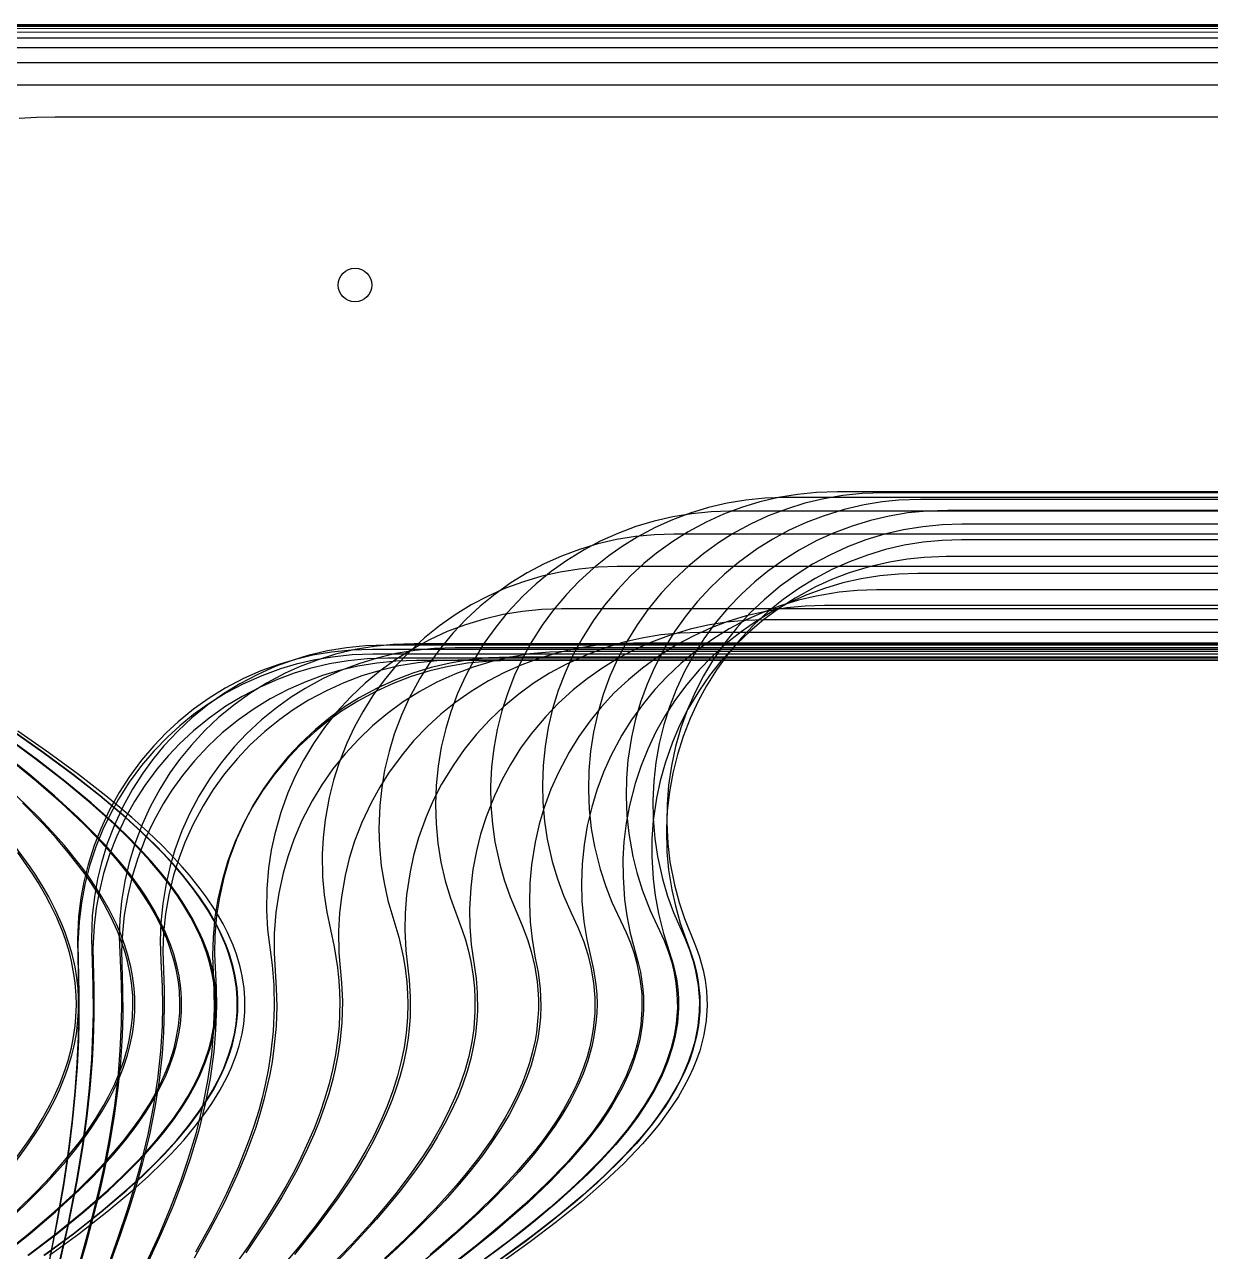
# Model space of a CAD drawing. Header units: millimetres. Extents: x -115 to 2139, y -188 to 1692.
# Drawn here: x 122.5 to 404.8, y 114.4 to 406.4 of the extents above; entities that cross this region are included whole.
import ezdxf

# ---------------------------------------------------------------- set-up
doc = ezdxf.new("R2010")
doc.units = ezdxf.units.MM
doc.layers.add('LABEL', color=7, linetype='Continuous')
doc.layers.add('OUTLINE', color=7, linetype='Continuous')

msp = doc.modelspace()

# ---------------------------------------------------------------- linework, layer by layer
at = {"layer": 'LABEL', "color": 9}
for points in [[(25.13794, 406.39973), (889.53203, 406.39753)], [(25.13794, 406.39973), (889.53203, 406.39753)], [(25.24987, 406.39971), (889.42007, 406.3975)], [(25.24987, 406.39971), (889.42007, 406.3975)], [(25.67179, 406.39915), (889.34009, 406.39157)], [(25.67179, 406.39915), (888.99807, 406.39695)], [(26.61032, 406.39538), (888.05935, 406.39318)], [(26.61032, 406.39538), (888.05935, 406.39318)], [(28.27214, 406.38008), (886.82437, 406.37112)], [(28.27214, 406.38008), (886.82437, 406.37112)], [(30.86388, 406.33421), (884.31711, 406.32387)], [(30.86388, 406.33421), (884.31711, 406.32387)], [(34.5922, 406.22121), (880.71045, 406.20888)], [(34.5922, 406.22121), (880.71045, 406.20888)], [(39.66375, 405.97844), (875.80455, 405.9634)], [(39.66375, 405.97844), (875.80455, 405.9634)], [(46.28518, 405.50699), (869.46397, 405.48683)], [(46.28518, 405.50699), (869.46397, 405.48683)], [(54.66313, 404.6597), (861.94883, 404.61579)], [(54.66313, 404.6597), (861.94883, 404.61579)], [(65.00427, 403.22761), (849.33574, 403.22787)], [(65.00427, 403.22761), (851.94605, 403.17815)], [(77.51524, 400.92451), (836.82477, 400.92478)], [(77.51524, 400.92451), (836.82477, 400.92478)], [(92.40269, 397.37), (821.93732, 397.37027)], [(92.40269, 397.37), (821.93732, 397.37027)], [(109.54604, 392.06779), (804.46674, 392.07095)], [(109.54604, 392.06779), (804.46674, 392.07095)], [(682.08783, 295.18807), (315.98346, 295.19246), (311.00239, 295.02054), (306.46497, 294.56277), (301.96699, 293.81048), (297.52755, 292.76685), (293.1655, 291.43632), (288.89936, 289.82455), (284.74724, 287.93836), (280.50288, 285.65228), (276.85502, 283.37592), (272.94379, 280.55758), (269.91729, 278.08313), (266.75803, 275.16634), (263.60752, 271.86933), (260.51558, 268.17058), (257.83392, 264.48189), (255.20131, 260.28889), (253.04422, 256.27084), (251.15339, 252.12083), (249.53683, 247.8565), (248.20142, 243.49594), (247.15282, 239.05767), (246.39549, 234.56054), (245.93264, 230.02363), (245.76624, 225.46621), (245.87415, 221.29767), (246.27615, 216.75496), (246.92838, 212.50488), (248.12991, 207.16676), (249.36157, 203.0471), (250.79823, 199.13246), (252.61622, 194.98549), (254.21385, 191.57947), (255.62844, 188.02903), (256.59971, 185.01844), (257.33474, 182.06542), (257.96734, 178.33737), (258.25884, 174.74801), (258.23275, 171.06937), (257.87505, 167.36927), (257.48706, 165.0752), (257.05465, 163.09605), (256.38855, 160.66472), (255.54198, 158.12396), (254.58186, 155.67252), (253.46006, 153.17404), (252.17724, 150.64022), (250.80323, 148.19565), (249.26694, 145.70204), (247.60131, 143.21393), (245.62454, 140.4817), (243.897, 138.25143), (239.56326, 133.1246), (234.97917, 128.2321), (230.0034, 123.34778), (224.67526, 118.47015), (219.03622, 113.59783)], [(668.11497, 293.82584), (303.65534, 293.83007), (298.70376, 293.66018), (294.19294, 293.20782), (289.72088, 292.46437), (285.30632, 291.43297), (280.9678, 290.11794), (276.72351, 288.52479), (272.59126, 286.66022), (268.36541, 284.40005), (264.7317, 282.14919), (261.5562, 279.90905), (258.01354, 277.08063), (254.47382, 273.85006), (251.51392, 270.76636), (248.42128, 267.10552), (245.73507, 263.45362), (243.09314, 259.30121), (240.92334, 255.32074), (239.16871, 251.56519), (237.50797, 247.34689), (236.12381, 243.02993), (235.02202, 238.63241), (234.20723, 234.17279), (233.68286, 229.66978), (233.45112, 225.14227), (233.51296, 220.60925), (233.86814, 216.08974), (234.47332, 211.85843), (235.61129, 206.53955), (236.67267, 202.80116), (238.08365, 198.76639), (240.988, 191.92117), (242.21237, 188.63635), (243.09291, 185.76037), (243.95035, 182.13854), (244.51202, 178.58349), (244.70044, 176.70621), (244.82255, 174.34079), (244.81887, 171.9222), (244.72153, 170.0244), (244.33678, 166.50276), (244.01125, 164.56209), (243.36785, 161.67637), (242.68359, 159.23135), (241.85475, 156.74147), (240.92896, 154.3343), (239.84519, 151.84764), (238.67881, 149.44743), (236.92629, 146.21774), (233.96619, 141.44691), (230.41399, 136.45332), (227.30383, 132.51418), (225.23647, 130.06), (220.39506, 124.69635), (216.09251, 120.27284), (213.1646, 117.40071), (208.15675, 112.69072)], [(693.63485, 294.92311), (326.93281, 294.9273), (321.88941, 294.75105), (317.29572, 294.28175), (312.74297, 293.51057), (308.25098, 292.44086), (303.83931, 291.07728), (299.52715, 289.42576), (295.33327, 287.49349), (291.05016, 285.15218), (287.70067, 283.04291), (284.16459, 280.50303), (280.59252, 277.57718), (277.03265, 274.2374), (274.06515, 271.05168), (270.97573, 267.27249), (268.30478, 263.50576), (265.88802, 259.57111), (263.73597, 255.48566), (261.85799, 251.26719), (260.26227, 246.93407), (258.95575, 242.50516), (257.94411, 237.99974), (257.23176, 233.43742), (256.8218, 228.83805), (256.71601, 224.22166), (256.91486, 219.60834), (257.41747, 215.01818), (258.17069, 210.73012), (259.5084, 205.35384), (260.85249, 201.21279), (262.30135, 197.52919), (265.70241, 190.27271), (266.71151, 187.80711), (267.58616, 185.27816), (268.26273, 182.88401), (269.00231, 179.28117), (269.4056, 175.66273), (269.46522, 171.97246), (269.18062, 168.3722), (268.79524, 165.92883), (268.25398, 163.48097), (267.41807, 160.58314), (266.76979, 158.7492), (265.78882, 156.32506), (264.70753, 153.99653), (262.6116, 150.11806), (261.12228, 147.70136), (259.4622, 145.23691), (257.66516, 142.77563), (255.73537, 140.31764), (251.49496, 135.41133), (246.77731, 130.51673), (241.62095, 125.63199), (236.06673, 120.75522), (230.15789, 115.88471), (223.67432, 110.81614)], [(702.21718, 293.34868), (335.76621, 293.34759), (330.59772, 293.15114), (326.66374, 292.75656), (322.37115, 292.06036), (317.6188, 290.97093), (312.58226, 289.41806), (308.52239, 287.85969), (304.33241, 285.93175), (300.61998, 283.93087), (296.92691, 281.63473), (292.44295, 278.39173), (289.10589, 275.60335), (285.76531, 272.42318), (282.64145, 269.0299), (279.98637, 265.75327), (277.31436, 261.99384), (275.02964, 258.2937), (272.45826, 253.39361), (270.71147, 249.41118), (269.13594, 245.07636), (267.94808, 241.0298), (266.98377, 236.78938), (266.13656, 231.32083), (265.77257, 226.98741), (265.6803, 222.77111), (265.87031, 218.16276), (266.33019, 213.83847), (267.29832, 208.39002), (268.24912, 204.55233), (269.54953, 200.40264), (271.46091, 195.49094), (274.743, 188.4049), (275.79979, 185.58496), (276.54538, 183.14038), (277.12841, 180.69872), (277.54765, 178.24883), (277.80903, 175.74864), (277.88924, 172.36391), (277.61484, 168.65926), (277.19828, 166.05059), (276.34853, 162.56045), (275.34163, 159.51228), (274.08892, 156.49552), (272.11242, 152.57905), (270.0592, 149.15501), (267.84788, 145.91729), (265.84261, 143.26084), (262.59422, 139.35543), (259.71521, 136.19954), (255.58743, 132.03278), (252.45882, 129.0915), (247.52339, 124.73512), (244.18816, 121.94866), (238.17908, 117.17284), (228.55682, 110.00945)], [(651.89851, 290.54859), (290.41213, 290.54859), (285.93125, 290.40187), (281.37112, 289.96555), (276.84931, 289.23185), (272.38517, 288.20392), (267.99784, 286.88617), (263.70612, 285.28423), (259.52838, 283.40497), (255.71138, 281.38366), (251.58588, 278.84784), (247.85515, 276.1895), (244.30631, 273.2928), (241.14269, 270.35228), (237.38619, 266.34012), (234.66003, 262.99001), (231.86108, 259.03831), (229.59562, 255.36096), (227.44843, 251.3144), (225.57055, 247.13603), (223.97003, 242.84378), (222.7552, 238.83513), (221.70373, 234.37648), (220.94619, 229.8586), (220.48581, 225.30084), (220.32457, 220.72273), (220.46317, 216.14387), (220.901, 211.58389), (221.63619, 207.06231), (222.6656, 202.59852), (223.90461, 198.46089), (226.70008, 190.8712), (227.45172, 188.52201), (228.09982, 186.16916), (228.73085, 183.37195), (229.30407, 179.90701), (229.60316, 177.03909), (229.72797, 174.63348), (229.71572, 171.44402), (229.42509, 167.46897), (228.9646, 164.27652), (228.23941, 160.79968), (227.30051, 157.37783), (226.04493, 153.70503), (224.95864, 150.99359), (223.29095, 147.35271), (221.5237, 143.95495), (219.27539, 140.08822), (217.23949, 136.90334), (214.07542, 132.37436), (210.86179, 128.16063), (208.38277, 125.10663), (204.66428, 120.77323), (200.3665, 116.05017), (193.07864, 108.53378)], [(708.66338, 290.76461), (342.26961, 290.76903), (337.30182, 290.59803), (332.77639, 290.1427), (328.29008, 289.3944), (323.86185, 288.35629), (319.51039, 287.03276), (315.25409, 285.42939), (311.11091, 283.55295), (306.87488, 281.27856), (303.23338, 279.01371), (299.32791, 276.2094), (296.30497, 273.74708), (293.14835, 270.84435), (289.99917, 267.56293), (286.90687, 263.88127), (284.22312, 260.20916), (281.78354, 256.37049), (279.59844, 252.38148), (277.67704, 248.25897), (276.02745, 244.02036), (274.65665, 239.68356), (273.57043, 235.26689), (272.77336, 230.78899), (272.26882, 226.26877), (272.05894, 221.72533), (272.13476, 217.43764), (272.52544, 212.64553), (273.15642, 208.40385), (274.32924, 203.0743), (275.53717, 198.95958), (276.94993, 195.04809), (279.65952, 188.92631), (280.78306, 186.12467), (281.58434, 183.69403), (282.24831, 181.142), (282.85643, 177.66365), (283.1305, 174.01843), (283.09876, 171.48455), (282.76564, 168.06246), (282.02769, 164.33018), (281.36401, 161.98626), (280.54412, 159.63422), (279.77856, 157.74503), (278.61338, 155.25624), (277.30564, 152.81031), (275.81358, 150.32402), (273.09054, 146.34319), (271.35263, 144.06555), (269.44352, 141.73658), (265.41893, 137.26643), (260.48068, 132.36105), (255.40637, 127.7743), (249.58207, 122.91233), (243.5038, 118.16958), (233.74921, 111.05618)], [(711.83555, 287.47574), (345.58799, 287.48005), (340.91156, 287.32808), (336.28808, 286.87945), (331.70454, 286.12512), (327.18113, 285.0684), (322.73778, 283.71395), (318.39406, 282.06775), (314.16911, 280.13703), (310.08153, 277.93032), (306.14934, 275.45732), (302.38985, 272.72893), (298.52313, 269.49171), (295.17615, 266.27059), (292.05022, 262.83454), (289.1591, 259.1987), (286.51552, 255.3791), (284.13114, 251.39255), (282.18678, 247.61628), (280.32686, 243.35969), (278.7534, 238.98909), (277.47332, 234.52375), (276.49226, 229.98334), (275.81454, 225.38784), (275.44316, 220.75751), (275.3782, 216.37826), (275.62455, 211.474), (276.13987, 207.12469), (277.18333, 201.64994), (278.30394, 197.41599), (279.55651, 193.63617), (282.21367, 187.084), (283.05845, 184.74584), (284.02494, 181.29272), (284.48502, 178.95942), (284.81719, 176.36569), (284.96006, 172.94806), (284.7501, 169.36416), (284.21129, 165.96685), (283.21905, 162.15478), (282.45913, 159.95342), (281.67249, 157.9942), (280.65573, 155.79481), (279.46409, 153.51854), (278.13115, 151.23932), (276.68174, 148.99134), (273.55256, 144.70048), (271.65173, 142.36162), (269.61425, 140.01936), (265.14283, 135.32544), (260.57871, 130.99236), (255.0809, 126.20231), (249.15898, 121.4206), (242.85707, 116.6453), (235.79806, 111.57889)], [(634.639, 285.11015), (277.07046, 285.11438), (272.4755, 284.96766), (267.93188, 284.53452), (263.42615, 283.80615), (258.97748, 282.78566), (254.60478, 281.47738), (250.32665, 279.88688), (246.16129, 278.02092), (242.1264, 275.88744), (238.23914, 273.4955), (234.51606, 270.85529), (230.97297, 267.97803), (227.62495, 264.87596), (224.48624, 261.56227), (221.57018, 258.05104), (218.88918, 254.35722), (216.58955, 250.7198), (213.99015, 245.89989), (212.21413, 241.98009), (210.51961, 237.4626), (209.26857, 233.34508), (208.22401, 228.90199), (207.52423, 224.78771), (207.06379, 220.50903), (206.85561, 215.03681), (206.98964, 210.73552), (207.42358, 206.19198), (208.07878, 202.07036), (209.01338, 197.86968), (211.56602, 189.20631), (212.64158, 184.54701), (213.10221, 181.82508), (213.49659, 178.49011), (213.68222, 175.71037), (213.73577, 173.34636), (213.64977, 170.03289), (213.33073, 166.30351), (212.84045, 162.94072), (212.17884, 159.656), (211.2752, 156.14639), (210.16901, 152.63022), (208.8026, 148.95471), (207.37883, 145.61076), (205.53079, 141.75927), (203.85119, 138.59015), (201.52107, 134.57164), (199.52694, 131.38995), (196.8473, 127.3971), (194.71202, 124.39598), (191.50507, 120.12248), (187.81105, 115.46988), (181.5525, 108.05435)], [(711.89709, 283.73599), (345.50948, 283.74023), (340.92928, 283.59446), (336.40013, 283.16409), (331.90851, 282.44038), (327.4734, 281.42639), (323.11354, 280.12639), (318.84735, 278.54588), (314.69286, 276.69155), (310.66762, 274.57122), (306.78863, 272.19385), (303.0723, 269.56949), (299.53432, 266.70924), (296.18964, 263.62516), (293.05239, 260.33031), (289.89668, 256.53081), (287.23364, 252.84209), (284.81588, 248.98816), (282.82859, 245.33358), (280.90795, 241.20932), (279.25933, 236.96899), (277.88967, 232.63051), (276.80477, 228.21221), (276.00922, 223.73276), (275.50637, 219.21109), (275.30529, 214.92625), (275.4257, 209.469), (275.81556, 205.1972), (276.56923, 200.44729), (277.41342, 196.63981), (278.59135, 192.51516), (281.06113, 185.72213), (281.82286, 183.33722), (282.45177, 180.83243), (282.87299, 178.52672), (283.22716, 175.05354), (283.23492, 171.49158), (282.91094, 168.12636), (282.45544, 165.59037), (281.51387, 162.03508), (280.75337, 159.83327), (279.7763, 157.44401), (278.83592, 155.43748), (277.56534, 153.03837), (275.04168, 148.93987), (271.99601, 144.72491), (268.13871, 140.08924), (263.76358, 135.44137), (258.73693, 130.63504), (253.58145, 126.11627), (247.72699, 121.34901), (241.63691, 116.69006), (231.91168, 109.70141)], [(708.39274, 279.76906), (341.86504, 279.76796), (336.65801, 279.56856), (332.69496, 279.16808), (328.37117, 278.46149), (323.58519, 277.35586), (318.76419, 275.8708), (314.79562, 274.35332), (310.80894, 272.5365), (305.91107, 269.87331), (302.21893, 267.51481), (298.47437, 264.76344), (295.21717, 262.03527), (292.04041, 259.01821), (288.2781, 254.904), (285.55636, 251.47084), (283.12953, 247.98332), (280.40389, 243.42643), (278.41539, 239.52255), (276.72672, 235.62374), (274.95677, 230.61757), (273.78016, 226.39738), (272.89645, 222.2415), (272.15221, 216.98408), (271.83403, 212.6145), (271.79023, 208.36592), (272.10113, 203.06519), (272.59222, 199.11235), (273.3976, 194.80586), (274.61249, 190.04645), (276.90991, 182.76099), (277.66415, 179.233), (277.97347, 176.91546), (278.13812, 174.5761), (278.15187, 172.24383), (277.89684, 168.79441), (277.30963, 165.31691), (276.68385, 162.81209), (275.56142, 159.41638), (274.08164, 155.92008), (272.47128, 152.76501), (270.82533, 149.96658), (268.53609, 146.53139), (266.0176, 143.17192), (263.16816, 139.73853), (259.60607, 135.8368), (256.70519, 132.89924), (252.49877, 128.92399), (249.23645, 126.02282), (244.16744, 121.75921), (240.8763, 119.11956), (235.27937, 114.81212), (225.343, 107.58625)], [(616.48697, 277.37262), (263.5731, 277.37371), (259.00873, 277.22894), (254.49511, 276.80154), (250.01864, 276.08281), (245.59809, 275.07576), (241.25201, 273.78462), (236.99865, 272.21481), (232.85585, 270.37291), (228.841, 268.26665), (224.97093, 265.90487), (221.2619, 263.29749), (217.72946, 260.45543), (214.1116, 257.11816), (210.99424, 253.82613), (208.09656, 250.33918), (205.43072, 246.67193), (203.0079, 242.83978), (201.01398, 239.20524), (199.18971, 235.33934), (197.29392, 230.51778), (196.03954, 226.56655), (194.99631, 222.42109), (194.0341, 217.06717), (193.56861, 212.81788), (193.377, 208.93616), (193.46699, 203.49721), (193.83101, 199.23802), (194.43463, 195.13664), (196.20283, 186.90889), (196.99848, 181.95094), (197.32373, 178.7895), (197.48572, 176.15394), (197.54551, 173.84507), (197.50359, 170.70404), (197.35901, 168.06712), (197.01575, 164.5874), (196.5113, 161.17218), (195.81393, 157.62381), (195.00269, 154.3013), (193.93885, 150.64858), (192.85989, 147.44483), (191.41953, 143.66776), (190.11573, 140.59355), (188.29714, 136.68633), (186.81021, 133.74063), (184.70988, 129.86244), (182.99153, 126.8821), (180.45831, 122.73297), (175.70901, 115.52855), (170.7743, 108.58347)], [(702.29048, 275.74268), (335.13608, 275.74694), (330.60087, 275.60402), (326.11586, 275.18206), (321.66728, 274.47245), (317.27356, 273.47814), (312.95291, 272.20323), (308.72322, 270.65302), (304.60202, 268.83392), (300.60638, 266.75346), (296.75286, 264.42028), (293.05741, 261.84403), (289.53535, 259.03538), (286.20126, 256.00598), (283.06897, 252.76836), (280.15143, 249.33595), (277.46076, 245.72297), (275.00808, 241.94437), (272.80356, 238.01583), (270.85633, 233.9536), (269.17446, 229.77451), (267.84086, 225.74193), (266.49785, 220.50651), (265.7256, 216.32992), (265.1881, 211.85728), (264.94939, 207.74515), (264.95997, 203.49778), (265.34214, 198.10638), (265.86651, 194.28055), (266.69208, 190.11417), (268.59006, 183.08671), (269.11055, 180.80632), (269.62948, 177.46199), (269.81756, 175.14811), (269.83576, 171.71818), (269.54316, 168.22768), (268.93965, 164.77705), (268.32721, 162.34054), (267.46823, 159.62675), (266.78699, 157.82315), (265.82336, 155.56675), (264.7533, 153.35112), (263.51646, 151.05344), (262.20465, 148.84165), (259.66108, 145.01326), (256.10365, 140.34289), (252.08155, 135.68371), (247.62578, 131.03471), (242.29992, 125.96511), (237.66194, 121.86084), (234.43701, 119.13728), (228.88449, 114.64529), (222.75613, 109.91468)], [(692.78921, 271.81533), (325.27813, 271.81963), (320.66797, 271.67194), (316.36949, 271.26584), (310.94856, 270.37097), (306.74761, 269.37402), (302.36915, 268.03262), (298.45026, 266.55789), (294.27372, 264.67992), (290.22893, 262.53286), (286.5532, 260.26771), (282.08689, 257.06781), (278.75993, 254.31586), (275.42609, 251.17648), (272.5634, 248.12074), (269.81069, 244.79441), (266.96966, 240.87497), (264.6746, 237.21784), (262.08385, 232.37271), (260.31689, 228.4332), (258.71508, 224.14316), (257.49886, 220.1365), (256.44565, 215.67994), (255.68611, 211.16404), (255.22352, 206.60814), (255.05984, 202.03174), (255.18299, 197.71587), (255.63075, 192.89581), (256.3161, 188.63293), (257.93434, 181.47899), (258.50203, 177.87837), (258.69815, 175.60759), (258.76863, 173.33127), (258.71245, 171.04954), (258.52885, 168.7628), (258.05108, 165.52306), (257.54304, 163.16286), (256.55827, 159.7097), (255.4649, 156.68583), (254.29188, 153.95829), (252.52733, 150.43675), (250.58047, 147.07084), (248.63761, 144.07168), (245.98204, 140.37599), (243.57964, 137.32201), (240.23797, 133.4125), (237.47342, 130.40195), (233.63535, 126.48027), (230.72236, 123.66181), (226.179, 119.47967), (221.0198, 114.97817), (212.40205, 107.87985)], [(599.28364, 267.29528), (250.29587, 267.29635), (245.62404, 267.14468), (241.00505, 266.69693), (236.42589, 265.94407), (231.90669, 264.88941), (227.46731, 263.53758), (223.12727, 261.89454), (218.90565, 259.9675), (214.82102, 257.76494), (210.89133, 255.29653), (207.13385, 252.57314), (203.5651, 249.60673), (200.20078, 246.41034), (196.79693, 242.69619), (193.90544, 239.06647), (191.26084, 235.25313), (188.87476, 231.27291), (186.92825, 227.50244), (185.16707, 223.49712), (183.48815, 218.88774), (182.04751, 213.78426), (181.21751, 209.89376), (180.568, 205.56681), (180.15624, 200.6785), (180.09405, 195.64091), (180.35756, 191.00776), (181.43123, 182.50872), (181.81987, 177.76356), (181.93838, 172.3417), (181.69953, 166.78607), (181.08501, 161.13453), (180.49676, 157.51091), (179.87906, 154.43186), (179.05669, 150.96229), (178.23751, 147.95185), (177.06875, 144.1622), (176.00102, 141.05453), (173.45344, 134.53003), (170.59094, 128.15248), (167.19028, 121.37706), (163.23021, 114.18495)], [(680.61242, 268.1012), (312.91073, 268.1055), (308.28104, 267.95656), (303.9645, 267.54701), (298.52122, 266.64457), (294.30346, 265.63922), (289.90815, 264.2866), (285.9749, 262.7996), (281.78405, 260.90616), (277.72658, 258.7416), (274.04061, 256.4582), (269.56387, 253.23293), (266.23092, 250.45953), (262.89307, 247.29613), (259.77016, 243.92035), (257.11435, 240.66026), (254.4397, 236.91932), (252.15068, 233.23684), (249.57126, 228.35931), (247.81612, 224.3945), (246.22972, 220.07806), (245.03014, 216.04785), (244.05195, 211.8237), (243.18456, 206.37473), (242.80279, 202.05565), (242.70023, 197.1954), (242.88781, 192.86353), (243.32856, 188.68175), (244.08731, 184.17926), (244.74106, 180.84038), (245.24042, 176.90368), (245.3877, 172.83529), (245.28836, 170.13263), (245.07945, 167.89033), (244.65545, 165.0689), (243.91581, 161.6683), (243.06389, 158.69381), (242.12561, 156.00066), (240.82389, 152.82658), (239.62182, 150.2661), (237.82617, 146.87819), (235.90913, 143.65939), (233.67142, 140.26282), (231.50071, 137.23825), (228.49609, 133.38061), (225.98802, 130.381), (222.55285, 126.52334), (219.90676, 123.70815), (215.592, 119.34619), (211.11996, 115.05961), (203.43354, 108.09412)], [(666.12691, 264.70258), (298.65191, 264.70365), (294.09735, 264.55951), (289.59336, 264.13395), (285.12627, 263.41829), (280.96577, 262.47762), (275.76586, 260.92066), (271.77302, 259.42006), (267.6477, 257.56297), (263.98787, 255.63489), (260.12335, 253.28275), (256.41887, 250.68585), (253.08851, 248.02065), (249.55118, 244.80219), (246.59227, 241.72981), (243.10368, 237.57134), (240.59255, 234.12332), (238.16667, 230.30466), (236.16869, 226.68252), (234.33897, 222.82938), (232.35199, 217.77813), (231.06619, 213.71103), (230.06093, 209.69839), (229.23501, 205.25037), (228.724, 201.01557), (228.44525, 195.85337), (228.49956, 191.71708), (228.81433, 187.4632), (229.97589, 179.37467), (230.27492, 175.99696), (230.32495, 171.53692), (230.20204, 169.30101), (229.84542, 166.0362), (229.33108, 163.01689), (228.71996, 160.32345), (227.83651, 157.19569), (226.72389, 153.94862), (225.69431, 151.35665), (224.21045, 148.06555), (222.57278, 144.8464), (220.81924, 141.73225), (219.33638, 139.30046), (216.87906, 135.57152), (214.84663, 132.70958), (211.89502, 128.82168), (209.70527, 126.102), (206.29485, 122.08181), (199.88526, 115.05728), (193.39946, 108.43575)], [(650.41323, 261.70001), (283.25904, 261.70107), (278.59542, 261.54993), (273.98449, 261.10375), (269.41317, 260.35353), (265.15816, 259.36761), (260.46922, 257.95541), (256.38161, 256.41639), (251.33024, 254.09788), (247.49827, 252.00191), (243.58707, 249.5195), (240.1617, 247.02776), (236.59562, 244.07092), (233.23296, 240.88466), (230.08843, 237.48293), (227.17583, 233.88063), (224.65618, 230.31293), (221.77626, 225.55921), (219.78075, 221.67398), (218.08343, 217.79312), (216.30009, 212.80896), (215.11035, 208.60638), (214.26395, 204.72659), (213.44717, 199.2289), (213.10998, 194.8742), (213.04568, 190.90367), (213.26962, 186.01181), (214.06928, 179.05689), (214.33491, 174.99451), (214.28571, 170.19203), (214.08015, 167.45236), (213.8184, 165.22372), (213.40867, 162.63765), (212.69377, 159.2136), (211.83209, 155.95424), (210.88952, 152.96579), (209.99753, 150.48312), (208.59586, 147.02839), (207.18975, 143.94416), (205.47929, 140.54866), (203.74747, 137.40148), (201.502, 133.64208), (199.71447, 130.84974), (197.16125, 127.09631), (192.11946, 120.27992), (186.74074, 113.60815)], [(560.37299, 257.67218), (205.29236, 257.67325), (200.3527, 257.50418), (195.59689, 257.01653), (191.13827, 256.26022), (186.98661, 255.28764), (183.27145, 254.18001), (178.78089, 252.53973), (174.6465, 250.70674), (170.3023, 248.41903), (166.45174, 246.04707), (162.7624, 243.43137), (159.05657, 240.41105), (156.20496, 237.78472), (153.24622, 234.71421), (150.31636, 231.26933), (147.46542, 227.43166), (145.01796, 223.62863), (142.645, 219.33041), (140.63221, 214.99402), (139.08523, 211.02048), (137.64817, 206.46083), (136.62627, 202.32104), (135.92316, 198.50857), (135.36773, 194.0205), (135.08547, 188.6017), (135.38008, 176.62903), (135.38416, 170.0687), (135.28153, 165.5153), (134.99377, 159.13792), (134.51266, 152.41348), (133.8758, 145.86874), (133.08218, 139.32786), (131.80016, 130.61225), (129.90294, 119.82365), (127.7054, 108.91476)], [(561.66274, 258.67451), (208.62675, 258.67557), (203.65184, 258.50408), (199.11997, 258.04745), (194.6274, 257.297), (189.94271, 256.18483), (186.20576, 255.05343), (182.17761, 253.56451), (178.01251, 251.72157), (173.74817, 249.48578), (169.86622, 247.10319), (166.14745, 244.47314), (162.31323, 241.35065), (158.98462, 238.24151), (155.69592, 234.72474), (152.96847, 231.40753), (150.67424, 228.2482), (148.22252, 224.40976), (145.90531, 220.18912), (143.83621, 215.69801), (142.21529, 211.44137), (140.80956, 206.83624), (139.89903, 203.03943), (139.15002, 198.81074), (138.63744, 194.28505), (138.41243, 188.82479), (138.77812, 177.67581), (138.81592, 171.20163), (138.71435, 166.35011), (138.42239, 160.12814), (137.89296, 153.26968), (137.16928, 146.51598), (136.28345, 139.95814), (134.87077, 131.36372), (132.70982, 120.41886), (130.22433, 109.48009)], [(566.30115, 259.01722), (215.28399, 259.01829), (210.2833, 258.84501), (205.72816, 258.38363), (201.21293, 257.62541), (196.50529, 256.50177), (192.13283, 255.14458), (188.09858, 253.60848), (184.52169, 251.99312), (180.24088, 249.73499), (176.34564, 247.32889), (172.61605, 244.67327), (168.7731, 241.52092), (165.43944, 238.38262), (162.14873, 234.83357), (159.42244, 231.48662), (157.13188, 228.29965), (154.68755, 224.42852), (152.38189, 220.17312), (150.47905, 216.00882), (148.72631, 211.35764), (147.40766, 206.97319), (146.37848, 202.51191), (145.61316, 197.73292), (145.20494, 193.43546), (145.06581, 189.25139), (145.50278, 178.09944), (145.57219, 173.71068), (145.51496, 168.74364), (145.21792, 162.16427), (144.68576, 155.70966), (143.88972, 149.01952), (142.57517, 140.72158), (141.21127, 133.75625), (140.20443, 129.20782), (138.60824, 122.65926), (136.89288, 116.23118), (135.01292, 109.66408)], [(573.97833, 258.05457), (225.02154, 258.05564), (220.00783, 257.88146), (215.44094, 257.41768), (210.91427, 256.65552), (206.4473, 255.59828), (202.05924, 254.25049), (197.76897, 252.61796), (193.59494, 250.7077), (189.33022, 248.39278), (185.99355, 246.30698), (182.46907, 243.79501), (178.9063, 240.90081), (175.35269, 237.59648), (172.38739, 234.44386), (169.2966, 230.70304), (166.62036, 226.97352), (163.99853, 222.73553), (161.85597, 218.67585), (159.98413, 214.48445), (158.31153, 209.92933), (157.18431, 206.15929), (156.1976, 201.94521), (155.39699, 197.15922), (154.9495, 192.5907), (154.8058, 188.26504), (154.95095, 183.44742), (155.26556, 177.4421), (155.33254, 173.06553), (155.23023, 167.95517), (154.86277, 161.94995), (154.15848, 155.37306), (153.1481, 148.79257), (151.84566, 142.20921), (150.19508, 135.33708), (148.47149, 129.13718), (146.95609, 124.20548), (144.83156, 117.83203), (142.4801, 111.28427)], [(617.77134, 257.20197), (252.12051, 257.20301), (247.44114, 257.05085), (242.81475, 256.60165), (238.22839, 255.84636), (233.70227, 254.78832), (229.25637, 253.43219), (224.91028, 251.78394), (220.68318, 249.85086), (216.59371, 247.64147), (212.65991, 245.1655), (208.89912, 242.43389), (205.32795, 239.45868), (201.96213, 236.25299), (198.81651, 232.83096), (195.90497, 229.20769), (193.24034, 225.39915), (190.96746, 221.6521), (188.52753, 216.93419), (186.6006, 212.41425), (185.14768, 208.2796), (184.05947, 204.4466), (183.01367, 199.64564), (182.33967, 195.04663), (181.95529, 190.01517), (181.92285, 185.36715), (182.43872, 177.01401), (182.52363, 172.64912), (182.36575, 168.01758), (181.87796, 162.76366), (181.41255, 159.50413), (180.87171, 156.48147), (179.49394, 150.49198), (178.67919, 147.57375), (177.52839, 143.90878), (175.18234, 137.4896), (173.04932, 132.41507), (169.98961, 125.91767), (166.65337, 119.51669), (162.85554, 112.79789)], [(634.03825, 259.17591), (267.47491, 259.17696), (262.90617, 259.03192), (258.38827, 258.60371), (253.90762, 257.8836), (249.48305, 256.87464), (245.13318, 255.58106), (240.87627, 254.0083), (236.73025, 252.16297), (232.93984, 250.17779), (228.83999, 247.68677), (225.12894, 245.0747), (221.59496, 242.22763), (218.44059, 239.3366), (215.11688, 235.87729), (212.36292, 232.60255), (209.15311, 228.20436), (207.07183, 224.91776), (205.00293, 221.17239), (202.80194, 216.47681), (201.08603, 211.9969), (199.81231, 207.91207), (198.82056, 203.8828), (197.92248, 198.77533), (197.49327, 194.9089), (197.27637, 190.6356), (197.35744, 185.4504), (197.9765, 178.34286), (198.16393, 173.95577), (198.02588, 168.77103), (197.56669, 164.08134), (197.10117, 161.0442), (196.46581, 157.82589), (195.88187, 155.36367), (194.9247, 151.91521), (193.9366, 148.84255), (192.63801, 145.28256), (191.437, 142.32728), (189.88221, 138.83969), (187.30011, 133.63899), (183.72871, 127.25377), (179.64847, 120.6978), (175.15985, 114.07511)], [(562.58069, 256.51112), (205.41097, 256.5122), (200.48241, 256.34389), (195.73719, 255.85843), (191.28831, 255.1055), (187.14549, 254.13725), (183.43796, 253.03453), (178.95622, 251.40148), (174.48154, 249.40785), (170.4925, 247.29865), (166.43428, 244.79192), (162.7594, 242.17378), (159.45385, 239.49539), (156.59865, 236.88587), (153.27812, 233.46141), (150.36069, 230.01906), (147.45173, 226.07758), (144.8934, 222.05169), (143.01943, 218.66791), (141.18322, 214.83009), (139.4915, 210.6471), (137.99728, 206.11717), (136.87362, 201.74699), (136.03389, 197.31348), (135.4816, 192.83508), (135.20822, 187.68599), (135.45895, 175.73826), (135.43894, 169.20002), (135.32011, 164.66195), (135.0106, 158.30605), (134.50806, 151.60494), (133.852, 145.08252), (133.04107, 138.5639), (131.75933, 130.00173), (130.21529, 121.19764), (128.05667, 110.35468)], [(568.20953, 255.5548), (208.97774, 255.55585), (204.03675, 255.38669), (199.53549, 254.93625), (195.07274, 254.19598), (190.41826, 253.0988), (186.70457, 251.98257), (182.70034, 250.51349), (178.55846, 248.69489), (174.31593, 246.48833), (170.45159, 244.13651), (166.43789, 241.3065), (162.7316, 238.28467), (159.42143, 235.20162), (156.74528, 232.39526), (153.99104, 229.13854), (151.14029, 225.29911), (148.6932, 221.49438), (146.49701, 217.53952), (144.4074, 213.09517), (142.76275, 208.88099), (141.32686, 204.31961), (140.25555, 199.92475), (139.56191, 196.10948), (139.05051, 191.87503), (138.77041, 186.45465), (138.98951, 177.09351), (139.00921, 170.57313), (138.84599, 164.51609), (138.59559, 159.74623), (138.06856, 153.0747), (137.36477, 146.5712), (136.483, 140.07192), (135.05238, 131.41228), (132.92978, 120.70842), (130.45792, 109.8672)], [(576.99989, 255.04425), (215.83148, 255.04536), (210.86493, 254.87444), (206.3406, 254.41934), (201.85537, 253.6714), (197.17811, 252.56293), (193.44689, 251.43527), (189.42462, 249.95126), (185.26523, 248.11432), (181.00625, 245.88575), (177.12862, 243.51075), (173.41339, 240.88897), (169.58203, 237.77613), (166.2551, 234.67641), (162.96709, 231.17007), (160.08309, 227.65476), (157.57584, 224.17702), (155.48988, 220.88424), (153.169, 216.67485), (151.24691, 212.5539), (149.46797, 207.94906), (148.1203, 203.6062), (147.05749, 199.18499), (146.2516, 194.44622), (145.80311, 190.18244), (145.62124, 186.02865), (145.86129, 176.64602), (145.87798, 170.71105), (145.73483, 165.79786), (145.33874, 159.41822), (144.72947, 153.20788), (143.86107, 146.6874), (142.73373, 139.96796), (141.37569, 133.20054), (140.40292, 128.88246), (138.80335, 122.40846), (137.08761, 116.05362), (135.20963, 109.56121)], [(588.56701, 255.11867), (225.64313, 255.11978), (220.65488, 254.94737), (216.11097, 254.48828), (211.60668, 253.73382), (207.16118, 252.6872), (202.7934, 251.35289), (198.52194, 249.73655), (194.36499, 247.84508), (190.11614, 245.55266), (186.46486, 243.27008), (183.27613, 240.99878), (179.7215, 238.1316), (176.17346, 234.85757), (173.21023, 231.73325), (170.11852, 228.02526), (167.43802, 224.32758), (165.00438, 220.46296), (162.6538, 216.09748), (160.67035, 211.69591), (159.28275, 208.03512), (158.00164, 203.92406), (156.86268, 199.2325), (156.08822, 194.7316), (155.60895, 190.18978), (155.43232, 185.88735), (155.71976, 176.6278), (155.76212, 172.44849), (155.59536, 166.50447), (155.24583, 161.44419), (154.54215, 155.0988), (153.52401, 148.59875), (152.21982, 142.10111), (150.61755, 135.49049), (148.93404, 129.46274), (147.42314, 124.56493), (145.30818, 118.24787), (142.92106, 111.63752)], [(602.37358, 255.83734), (237.93782, 255.83845), (232.9144, 255.66359), (228.33875, 255.19801), (223.80355, 254.43291), (219.3284, 253.37159), (214.93261, 252.01865), (210.63518, 250.37992), (206.45465, 248.46248), (202.1839, 246.13894), (198.84303, 244.04548), (195.31474, 241.5244), (191.7489, 238.61986), (188.19322, 235.30396), (185.22718, 232.14052), (182.1368, 228.38717), (179.46225, 224.64549), (177.03923, 220.73623), (174.99723, 216.91066), (172.98847, 212.48313), (171.25353, 207.80116), (169.95454, 203.38913), (168.90258, 198.64239), (168.23864, 194.35708), (167.81793, 189.51342), (167.72141, 185.17805), (168.09476, 177.08827), (168.16601, 172.73576), (167.99151, 167.14101), (167.5559, 161.87654), (166.69232, 155.56419), (165.52064, 149.49495), (163.89813, 142.94684), (161.92527, 136.3965), (160.26908, 131.58529), (157.78514, 125.10215), (155.06315, 118.66753), (152.02768, 112.02622)], [(123.28131, 113.46306), (129.99164, 118.58265), (136.38117, 123.76523), (142.25284, 128.89824), (145.81799, 132.25055), (149.15806, 135.60703), (150.95224, 137.51753), (153.76785, 140.70763), (155.38605, 142.67223), (157.93655, 146.02315), (160.09797, 149.19515), (161.38038, 151.27699), (163.03563, 154.28041), (164.08374, 156.44592), (165.35786, 159.51422), (166.4279, 162.75504), (167.01549, 165.05553), (167.56239, 168.03364), (167.8058, 170.20493), (167.92886, 172.96593), (167.86678, 175.33352), (167.57386, 178.28522), (167.20686, 180.4406), (166.49159, 183.42393), (165.83874, 185.53191), (164.69101, 188.56748), (163.77643, 190.616), (162.08981, 193.88832), (160.20399, 197.03916), (158.90706, 198.99787), (156.58045, 202.20188), (155.01766, 204.1848), (152.32595, 207.35839), (150.58209, 209.28368), (147.35367, 212.6357), (143.82644, 216.04774), (138.16742, 221.11664), (131.92234, 226.28814), (125.37746, 231.36726), (116.05502, 238.18242)], [(123.47466, 113.46309), (130.19551, 118.58269), (136.59498, 123.7652), (142.47585, 128.89821), (146.04665, 132.25058), (149.392, 135.6071), (151.18886, 137.51747), (154.00899, 140.70768), (155.62966, 142.6722), (158.18419, 146.02315), (160.34897, 149.19512), (161.63346, 151.27706), (163.2912, 154.28028), (164.3411, 156.4461), (165.61709, 159.51411), (166.68874, 162.75469), (167.27745, 165.05593), (167.82508, 168.03344), (168.06895, 170.20544), (168.19388, 173.15448), (168.12995, 175.33403), (167.83662, 178.28501), (167.46894, 180.44103), (166.75268, 183.42377), (166.09866, 185.5322), (164.94928, 188.56738), (164.03314, 190.61616), (162.34393, 193.88836), (160.45521, 197.03913), (159.15622, 198.99787), (156.82594, 202.2019), (155.26075, 204.18476), (152.56474, 207.35845), (150.81825, 209.28362), (147.58474, 212.63567), (144.05199, 216.0477), (138.38403, 221.11667), (132.12922, 226.28811), (125.574, 231.3673), (116.23689, 238.18249)], [(127.13086, 113.46374), (134.05075, 118.58343), (140.63803, 123.76467), (146.73725, 128.93706), (150.44445, 132.32059), (153.81583, 135.6084), (155.66347, 137.51628), (158.72086, 140.88237), (161.46017, 144.18662), (163.93549, 147.49892), (165.3328, 149.5555), (167.25936, 152.70278), (168.98017, 155.97163), (169.91599, 158.02759), (171.07973, 161.05313), (171.79219, 163.34263), (172.46367, 166.14222), (172.85757, 168.50002), (173.1289, 171.4423), (173.14129, 174.66554), (172.96116, 177.04787), (172.51667, 179.99357), (172.0348, 182.14672), (171.15266, 185.13543), (170.38375, 187.23187), (169.05196, 190.28094), (168.02264, 192.31279), (166.13131, 195.59167), (164.03438, 198.76055), (162.62449, 200.70143), (160.07585, 203.92221), (158.4016, 205.8827), (155.47987, 209.07715), (153.62579, 210.9832), (150.23956, 214.27221), (146.51872, 217.65605), (140.40127, 222.82802), (133.94486, 227.89716), (126.9832, 233.04259), (119.67596, 238.18384)], [(127.22985, 113.46376), (134.15512, 118.58345), (140.74749, 123.76466), (146.85144, 128.93703), (150.56154, 132.32057), (153.9356, 135.60844), (155.78461, 137.51624), (158.8444, 140.88236), (161.58586, 144.18663), (164.0631, 147.49892), (165.46151, 149.55551), (167.38955, 152.70276), (169.11167, 155.97156), (170.04827, 158.02764), (171.21285, 161.05298), (171.92597, 163.34281), (172.59788, 166.142), (172.99216, 168.50026), (173.26366, 171.44219), (173.27607, 174.66528), (173.09577, 177.04812), (172.65097, 179.99347), (172.16867, 182.14691), (171.28591, 185.13536), (170.51633, 187.23199), (169.18357, 190.2809), (168.15341, 192.31285), (166.26063, 195.59168), (164.16207, 198.76055), (162.75109, 200.70142), (160.20044, 203.92223), (158.52494, 205.88267), (155.60087, 209.07719), (153.74541, 210.98317), (150.3565, 214.27222), (146.63274, 217.65608), (140.51054, 222.82803), (134.04906, 227.89721), (127.08199, 233.04263), (119.76907, 238.18387)], [(128.46789, 113.46398), (135.46056, 118.5837), (142.1165, 123.76448), (148.27954, 128.93657), (152.02604, 132.32037), (155.43359, 135.60889), (157.29973, 137.51582), (160.38956, 140.88222), (163.1579, 144.18673), (165.65916, 147.49893), (167.07128, 149.55569), (169.01784, 152.70256), (170.75634, 155.97058), (171.70278, 158.02823), (172.87778, 161.05112), (173.59911, 163.34508), (174.27636, 166.13926), (174.67544, 168.5033), (174.9491, 171.44079), (174.96184, 174.66199), (174.7793, 177.05125), (174.33076, 179.99227), (173.84291, 182.14935), (172.95248, 185.13452), (172.17453, 187.23351), (170.82964, 190.28044), (169.78886, 192.31354), (167.87798, 195.59179), (165.75909, 198.76053), (164.33443, 200.70135), (161.75868, 203.92252), (160.06744, 205.8823), (157.1142, 209.07761), (155.24155, 210.98271), (151.819, 214.27242), (148.0587, 217.65654), (141.87725, 222.82821), (135.35223, 227.89789), (128.3175, 233.04319), (120.93356, 238.18432)], [(117.09934, 113.46194), (123.47315, 118.58139), (129.5449, 123.76612), (135.12217, 128.89917), (138.50669, 132.2496), (141.67839, 135.60501), (146.0578, 140.70624), (147.59668, 142.67313), (150.01859, 146.02306), (152.07257, 149.19653), (153.28843, 151.27441), (154.86433, 154.28485), (155.85511, 156.4398), (157.0693, 159.51779), (158.08757, 162.76642), (158.63982, 165.04237), (159.163, 168.04003), (159.46237, 171.27498), (159.51122, 173.43066), (159.37637, 176.40401), (159.13655, 178.55211), (158.59808, 181.55115), (158.07947, 183.66673), (157.12886, 186.71089), (156.35052, 188.77738), (154.97992, 191.87606), (153.96443, 193.88701), (152.17151, 197.04072), (150.94064, 198.99768), (148.73088, 202.2014), (147.24524, 204.18588), (144.69065, 207.35679), (143.0312, 209.28557), (139.96543, 212.63662), (136.61494, 216.04869), (131.2416, 221.11574), (125.30763, 226.28896), (119.09324, 231.36614)], [(117.378, 113.46199), (123.76698, 118.58145), (129.85306, 123.76608), (135.48653, 128.94056), (138.90721, 132.32206), (142.01553, 135.60509), (143.72709, 137.51926), (146.54814, 140.88329), (149.07624, 144.18607), (151.36255, 147.49957), (152.65092, 149.55322), (154.43218, 152.70477), (156.02387, 155.98028), (156.8821, 158.02256), (157.96352, 161.06854), (158.61174, 163.32419), (159.24058, 166.16415), (159.59726, 168.47592), (159.8513, 171.45332), (159.86121, 174.69143), (159.69839, 177.02305), (159.28374, 180.00321), (158.84513, 182.12703), (158.02382, 185.14234), (157.32068, 187.21905), (156.08453, 190.28492), (155.13907, 192.30635), (153.39028, 195.59043), (151.45286, 198.76144), (150.1515, 200.70167), (147.79978, 203.9205), (146.25065, 205.88513), (141.84003, 210.98653), (138.71804, 214.27073), (135.28477, 217.65255), (129.63446, 222.82662), (123.67815, 227.89178), (117.24964, 233.03812)], [(117.09486, 120.30228), (122.61776, 125.47808), (127.56721, 130.49639), (132.3228, 135.80465), (134.9856, 139.0712), (137.48282, 142.40485), (138.86246, 144.39202), (140.99481, 147.73591), (142.78419, 150.89687), (143.79193, 152.87675), (145.19275, 155.98881), (145.98614, 158.01784), (146.99832, 161.08241), (147.59358, 163.30802), (148.1859, 166.18293), (148.51225, 168.45556), (148.75142, 171.46256), (148.75945, 174.7131), (148.61067, 177.00216), (148.22148, 180.01144), (147.81839, 182.10992), (147.04855, 185.14852), (146.40004, 187.2072), (145.24406, 190.2888), (144.36891, 192.29964), (142.73929, 195.58883), (140.93437, 198.76336), (139.72468, 200.70141), (137.53648, 203.91997), (136.09358, 205.8864), (131.98823, 210.98882), (129.086, 214.26964), (125.89276, 217.64987), (120.63341, 222.82549)], [(120.44872, 123.76725), (125.63424, 128.90032), (128.77894, 132.24848), (131.727, 135.60274), (135.79992, 140.70505), (137.23193, 142.67355), (139.48315, 146.02254), (141.39487, 149.19938), (142.52139, 151.26989), (143.99218, 154.29185), (144.90654, 156.4306), (146.0409, 159.52293), (146.99001, 162.78221), (147.49595, 165.02441), (147.98706, 168.04865), (148.19742, 170.1675), (148.31041, 173.17122), (148.25599, 175.29547), (147.99339, 178.30058), (147.67689, 180.40795), (147.03638, 183.43598), (146.4698, 185.50831), (145.44612, 188.57538), (144.64714, 190.60198), (143.15337, 193.8848), (141.48349, 197.04382), (140.34119, 198.99702), (138.28605, 202.20159), (136.90436, 204.18659), (132.98508, 209.2876), (130.13531, 212.63769), (127.01997, 216.04985), (122.02626, 221.11458)], [(120.42053, 135.80637), (122.91379, 139.17145), (125.11539, 142.40537), (126.36953, 144.39027), (128.31017, 147.73409), (129.94278, 150.90343), (130.85501, 152.87292), (132.13606, 156.00071), (132.85149, 158.01153), (133.77958, 161.10028), (134.31207, 163.28766), (134.8592, 166.20607), (135.14999, 168.43076), (135.3707, 171.47371), (135.3767, 174.73926), (135.24432, 176.97681), (134.88643, 180.02153), (134.52535, 182.08854), (133.8184, 185.15643), (133.23513, 187.19154), (132.17625, 190.29415), (131.3859, 192.28984), (129.90003, 195.58617), (128.25399, 198.76732), (127.15583, 200.70046), (125.16344, 203.92068), (123.85056, 205.88673), (120.11324, 210.99074)], [(119.7698, 135.6009), (123.47436, 140.70485), (124.77599, 142.67269), (126.8227, 146.02123), (128.56437, 149.20454), (129.58261, 151.26271), (130.97462, 154.41526), (132.2028, 157.70074), (132.88351, 159.85353), (133.65379, 162.80216), (134.10525, 165.00218), (134.55702, 168.05914), (134.74537, 170.14167), (134.84874, 173.03097), (134.80158, 175.2693), (134.56037, 178.31127), (134.27747, 180.38482), (133.68939, 183.44476), (133.18101, 185.49051), (132.24325, 188.58165), (131.52338, 190.59016), (130.16216, 193.88139), (128.6395, 197.04927), (127.60446, 198.99552), (125.73396, 202.20331), (124.47902, 204.1861), (120.91403, 209.28905)]]:
    msp.add_lwpolyline(points, dxfattribs=at)
at = {"layer": 'OUTLINE', "color": 7}
for points in [[(121.20406, 384.09705), (125.38695, 384.31273), (129.8064, 384.39683), (784.20638, 384.4)], [(121.20406, 384.09705), (125.38695, 384.31273), (129.8064, 384.39683), (784.20638, 384.4)], [(584.28323, 254.9989), (237.47891, 255), (232.4762, 254.82658), (227.91924, 254.36483), (223.40224, 253.606), (218.94454, 252.55336), (214.56524, 251.2114), (210.28309, 249.58587), (206.11643, 247.68374), (201.85856, 245.37855), (197.98513, 242.93441), (194.79623, 240.6438), (191.44724, 237.91725), (187.89602, 234.62602), (184.93159, 231.48564), (181.84037, 227.75901), (179.16226, 224.04325), (176.73292, 220.16028), (174.68237, 216.35962), (172.66108, 211.95987), (170.9099, 207.30595), (169.59298, 202.91906), (168.51898, 198.19784), (167.83281, 193.93415), (167.38428, 189.11313), (167.26055, 184.79636), (167.5982, 176.44405), (167.64237, 172.10287), (167.43619, 166.51219), (166.97617, 161.27139), (166.08759, 154.972), (164.89648, 148.91063), (163.26096, 142.37851), (161.3268, 135.98187), (159.62896, 131.0531), (157.19334, 124.68974), (154.44029, 118.16352), (151.48774, 111.67456)], [(584.28323, 254.9989), (237.47891, 255), (232.4762, 254.82658), (227.91924, 254.36483), (223.40224, 253.606), (218.94454, 252.55336), (214.56524, 251.2114), (210.28309, 249.58587), (206.11643, 247.68374), (201.85856, 245.37855), (197.98513, 242.93441), (194.79623, 240.6438), (191.44724, 237.91725), (187.89602, 234.62602), (184.93159, 231.48564), (181.84037, 227.75901), (179.16226, 224.04325), (176.73292, 220.16028), (174.68237, 216.35962), (172.66108, 211.95987), (170.9099, 207.30595), (169.59298, 202.91906), (168.51898, 198.19784), (167.83281, 193.93415), (167.38428, 189.11313), (167.26055, 184.79636), (167.5982, 176.44405), (167.64237, 172.10287), (167.43619, 166.51219), (166.97617, 161.27139), (166.08759, 154.972), (164.89648, 148.91063), (163.26096, 142.37851), (161.3268, 135.98187), (159.62896, 131.0531), (157.19334, 124.68974), (154.44029, 118.16352), (151.48774, 111.67456)]]:
    msp.add_lwpolyline(points, dxfattribs=at)
at = {"layer": 'OUTLINE'}
msp.add_circle((201.168, 344.4), 4, dxfattribs=at)

doc.saveas('drawing.dxf')
